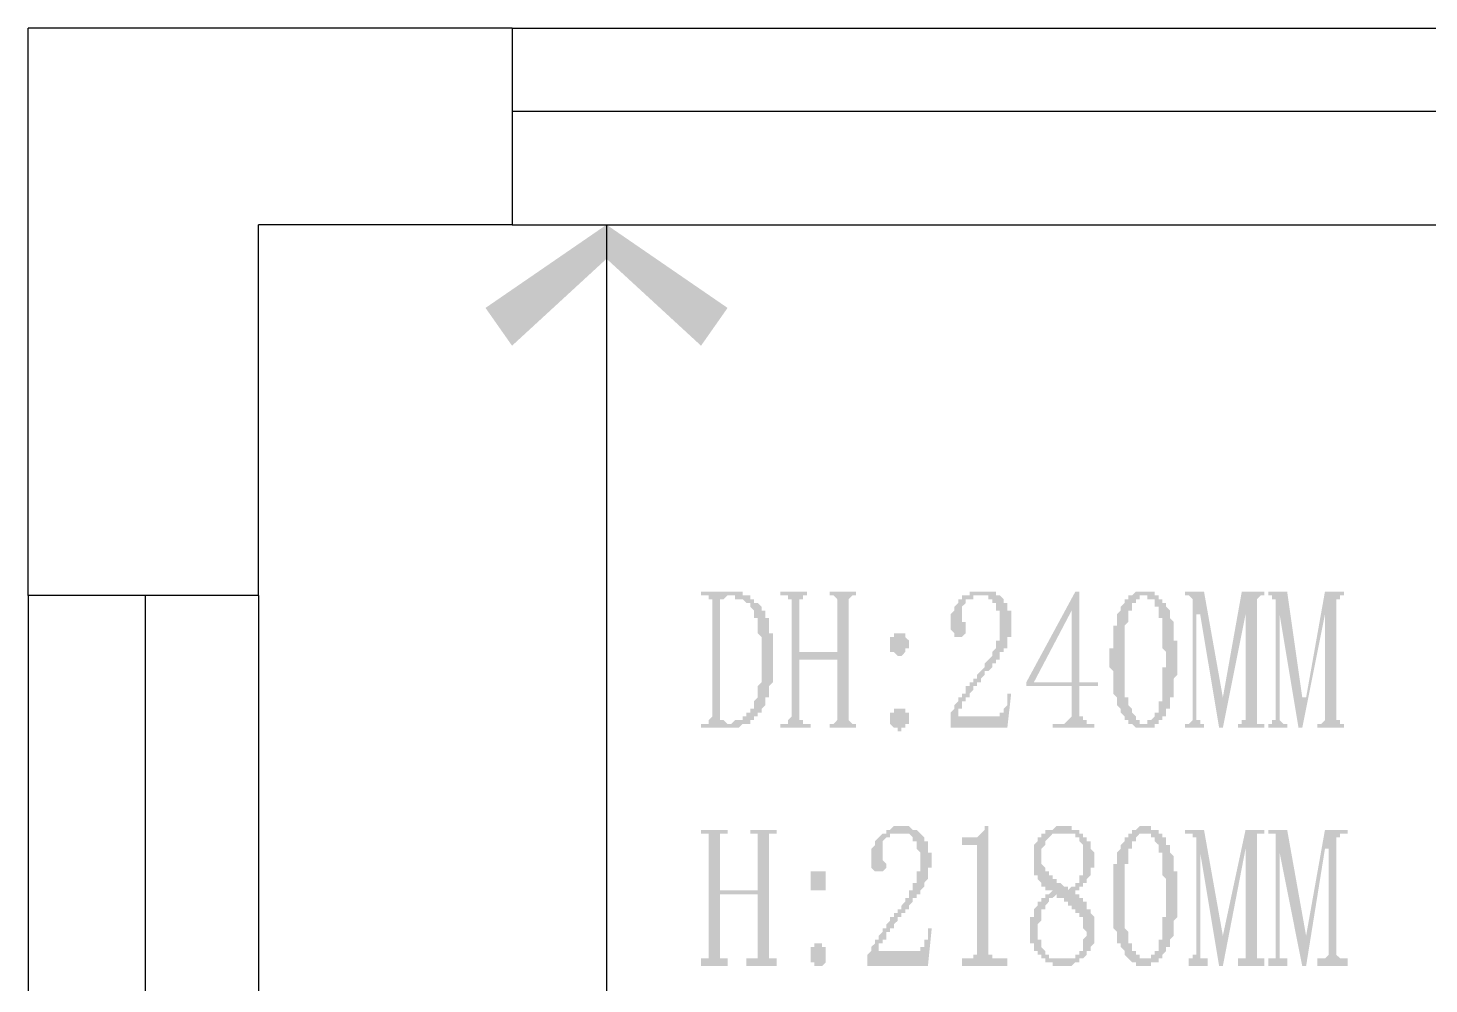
# Model space of a CAD drawing. Header units: inches. Extents: x 11 to 286, y 6 to 196.
# Drawn here: x 65.67 to 81.36, y 83.25 to 93.95 of the extents above; entities that cross this region are included whole.
import ezdxf

# ---------------------------------------------------------------- set-up
doc = ezdxf.new("R2010")
doc.units = ezdxf.units.IN
doc.header["$MEASUREMENT"] = 0
doc.layers.add('PDF_几何图形', color=7, linetype='Continuous')
doc.layers.add('PDF_实体填充', color=7, linetype='Continuous', true_color=0xffffff)

msp = doc.modelspace()

# ---------------------------------------------------------------- hatches: boundary and pattern name
at = {"layer": 'PDF_实体填充', "transparency": 33554559}
h = msp.add_hatch(color=7, dxfattribs=at)
h.paths.add_polyline_path([(71.092, 90.396), (72.15, 91.369), (70.795, 90.819)], flags=0)
h.paths.add_polyline_path([(72.15, 91.369), (70.795, 90.819), (72.15, 91.75), (72.15, 91.369)], flags=0)
h = msp.add_hatch(color=7, dxfattribs=at)
h.paths.add_polyline_path([(73.208, 90.396), (72.15, 91.369), (73.505, 90.819)], flags=0)
h.paths.add_polyline_path([(72.15, 91.369), (73.505, 90.819), (72.15, 91.75), (72.15, 91.369)], flags=0)
h = msp.add_hatch(color=7, dxfattribs=at)
h.paths.add_polyline_path([(73.886, 86.882), (73.886, 86.924), (73.886, 86.967), (73.886, 86.967), (73.886, 87.009), (73.886, 87.051), (73.886, 87.051), (73.886, 87.094), (73.886, 87.136), (73.886, 87.136), (73.843, 87.178), (73.843, 87.178), (73.843, 87.221), (73.843, 87.221), (73.843, 87.263), (73.843, 87.263), (73.843, 87.305), (73.843, 87.305), (73.843, 87.348), (73.843, 87.348), (73.801, 87.348), (73.801, 87.39), (73.801, 87.39), (73.801, 87.39), (73.801, 87.432), (73.801, 87.432), (73.759, 87.475), (73.759, 87.475), (73.759, 87.475), (73.759, 87.517), (73.716, 87.517), (73.716, 87.517), (73.716, 87.517), (73.674, 87.559), (73.674, 87.559), (73.632, 87.559), (73.632, 87.559), (73.632, 87.559), (73.589, 87.559), (73.589, 87.602), (73.547, 87.602), (73.547, 87.602), (73.547, 87.602), (73.505, 87.602), (73.505, 87.602), (73.462, 87.559), (73.462, 87.559), (73.462, 87.559), (73.462, 87.559), (73.42, 87.559), (73.42, 87.517), (73.42, 87.517), (73.42, 86.247), (73.42, 86.205), (73.462, 86.205), (73.462, 86.205), (73.462, 86.205), (73.505, 86.162), (73.505, 86.162), (73.505, 86.162), (73.547, 86.162), (73.547, 86.162), (73.547, 86.162), (73.589, 86.205), (73.589, 86.205), (73.632, 86.205), (73.632, 86.205), (73.632, 86.205), (73.674, 86.205), (73.674, 86.247), (73.674, 86.247), (73.716, 86.247), (73.716, 86.247), (73.716, 86.289), (73.759, 86.289), (73.759, 86.332), (73.759, 86.332), (73.801, 86.332), (73.801, 86.332), (73.801, 86.374), (73.801, 86.374), (73.801, 86.374), (73.801, 86.416), (73.801, 86.416), (73.843, 86.459), (73.843, 86.459), (73.843, 86.459), (73.843, 86.501), (73.843, 86.501), (73.843, 86.543), (73.843, 86.543), (73.843, 86.586), (73.843, 86.586), (73.886, 86.628), (73.886, 86.628), (73.886, 86.67), (73.886, 86.713), (73.886, 86.713), (73.886, 86.755), (73.886, 86.797), (73.886, 86.797), (73.886, 86.84), (73.886, 86.882), (73.886, 86.882), (73.886, 86.882)], flags=0)
h.paths.add_polyline_path([(73.335, 87.517), (73.335, 87.559), (73.293, 87.559), (73.293, 87.559), (73.293, 87.559), (73.293, 87.602), (73.251, 87.602), (73.208, 87.602), (73.208, 87.644), (73.547, 87.644), (73.547, 87.644), (73.589, 87.644), (73.589, 87.644), (73.589, 87.644), (73.632, 87.644), (73.632, 87.644), (73.674, 87.644), (73.674, 87.602), (73.716, 87.602), (73.716, 87.602), (73.716, 87.602), (73.759, 87.602), (73.759, 87.559), (73.759, 87.559), (73.801, 87.559), (73.801, 87.559), (73.801, 87.517), (73.843, 87.517), (73.843, 87.517), (73.843, 87.517), (73.886, 87.475), (73.886, 87.475), (73.886, 87.475), (73.886, 87.432), (73.886, 87.432), (73.928, 87.432), (73.928, 87.39), (73.928, 87.39), (73.928, 87.39), (73.928, 87.348), (73.97, 87.348), (73.97, 87.305), (73.97, 87.305), (73.97, 87.263), (73.97, 87.263), (73.97, 87.221), (73.97, 87.221), (73.97, 87.178), (74.013, 87.178), (74.013, 87.136), (74.013, 87.136), (74.013, 87.094), (74.013, 87.094), (74.013, 87.051), (74.013, 87.009), (74.013, 87.009), (74.013, 86.967), (74.013, 86.967), (74.013, 86.924), (74.013, 86.924), (74.013, 86.882), (74.013, 86.84), (74.013, 86.84), (74.013, 86.797), (74.013, 86.755), (74.013, 86.755), (74.013, 86.713), (74.013, 86.713), (74.013, 86.67), (74.013, 86.67), (74.013, 86.628), (73.97, 86.586), (73.97, 86.586), (73.97, 86.543), (73.97, 86.543), (73.97, 86.501), (73.97, 86.501), (73.97, 86.501), (73.97, 86.459), (73.928, 86.459), (73.928, 86.416), (73.928, 86.416), (73.928, 86.374), (73.928, 86.374), (73.928, 86.374), (73.886, 86.332), (73.886, 86.332), (73.886, 86.332), (73.886, 86.332), (73.886, 86.289), (73.843, 86.289), (73.843, 86.289), (73.843, 86.247), (73.843, 86.247), (73.801, 86.247), (73.801, 86.205), (73.801, 86.205), (73.759, 86.205), (73.759, 86.205), (73.759, 86.162), (73.716, 86.162), (73.716, 86.162), (73.674, 86.162), (73.674, 86.162), (73.674, 86.162), (73.632, 86.12), (73.632, 86.12), (73.589, 86.12), (73.589, 86.12), (73.547, 86.12), (73.547, 86.12), (73.547, 86.12), (73.505, 86.12), (73.208, 86.12), (73.208, 86.162), (73.251, 86.162), (73.293, 86.162), (73.293, 86.205), (73.293, 86.205), (73.293, 86.205), (73.335, 86.247), (73.335, 86.247), (73.335, 87.517), (73.335, 87.517)], flags=0)
for points in [[(74.859, 86.247), (74.859, 86.205), (74.902, 86.162), (74.944, 86.162), (74.944, 86.12), (74.648, 86.12), (74.648, 86.162), (74.69, 86.162), (74.732, 86.205), (74.732, 86.247), (74.732, 86.882), (74.309, 86.882), (74.309, 86.247), (74.309, 86.205), (74.351, 86.205), (74.351, 86.162), (74.394, 86.162), (74.436, 86.162), (74.436, 86.12), (74.097, 86.12), (74.097, 86.162), (74.14, 86.162), (74.182, 86.162), (74.182, 86.205), (74.224, 86.247), (74.224, 87.517), (74.224, 87.559), (74.182, 87.559), (74.182, 87.602), (74.14, 87.602), (74.097, 87.602), (74.097, 87.644), (74.394, 87.644), (74.394, 87.602), (74.351, 87.602), (74.351, 87.559), (74.309, 87.559), (74.309, 87.517), (74.309, 86.967), (74.732, 86.967), (74.732, 87.517), (74.732, 87.559), (74.69, 87.602), (74.648, 87.602), (74.648, 87.644), (74.944, 87.644), (74.944, 87.602), (74.902, 87.602), (74.859, 87.559), (74.859, 87.517)], [(76.553, 87.263), (76.553, 87.305), (76.553, 87.348), (76.553, 87.39), (76.553, 87.432), (76.51, 87.432), (76.51, 87.475), (76.51, 87.517), (76.468, 87.517), (76.468, 87.559), (76.426, 87.559), (76.426, 87.602), (76.383, 87.602), (76.341, 87.602), (76.299, 87.602), (76.256, 87.602), (76.256, 87.559), (76.214, 87.559), (76.172, 87.559), (76.172, 87.517), (76.129, 87.475), (76.129, 87.432), (76.129, 87.39), (76.129, 87.348), (76.129, 87.305), (76.172, 87.305), (76.172, 87.263), (76.172, 87.221), (76.172, 87.178), (76.129, 87.136), (76.087, 87.136), (76.045, 87.136), (76.045, 87.178), (76.002, 87.221), (76.002, 87.263), (76.002, 87.305), (76.002, 87.348), (76.002, 87.39), (76.045, 87.432), (76.045, 87.475), (76.087, 87.517), (76.087, 87.559), (76.129, 87.559), (76.129, 87.602), (76.172, 87.602), (76.214, 87.602), (76.214, 87.644), (76.256, 87.644), (76.299, 87.644), (76.341, 87.644), (76.383, 87.644), (76.426, 87.644), (76.468, 87.644), (76.51, 87.644), (76.51, 87.602), (76.553, 87.602), (76.595, 87.559), (76.595, 87.517), (76.637, 87.517), (76.637, 87.475), (76.637, 87.432), (76.68, 87.432), (76.68, 87.39), (76.68, 87.348), (76.68, 87.305), (76.68, 87.263), (76.68, 87.221), (76.68, 87.178), (76.68, 87.136), (76.637, 87.136), (76.637, 87.094), (76.637, 87.051), (76.637, 87.009), (76.595, 87.009), (76.595, 86.967), (76.553, 86.967), (76.553, 86.924), (76.553, 86.882), (76.51, 86.882), (76.51, 86.84), (76.468, 86.84), (76.468, 86.797), (76.426, 86.755), (76.383, 86.755), (76.383, 86.713), (76.341, 86.67), (76.341, 86.628), (76.299, 86.628), (76.299, 86.586), (76.256, 86.586), (76.256, 86.543), (76.214, 86.501), (76.214, 86.459), (76.172, 86.459), (76.172, 86.416), (76.129, 86.416), (76.129, 86.374), (76.129, 86.332), (76.087, 86.332), (76.087, 86.289), (76.087, 86.247), (76.468, 86.247), (76.51, 86.247), (76.553, 86.247), (76.553, 86.289), (76.595, 86.289), (76.595, 86.332), (76.637, 86.374), (76.637, 86.416), (76.637, 86.459), (76.637, 86.501), (76.68, 86.501), (76.637, 86.12), (76.002, 86.12), (76.002, 86.247), (76.002, 86.289), (76.045, 86.332), (76.045, 86.374), (76.087, 86.416), (76.087, 86.459), (76.129, 86.459), (76.129, 86.501), (76.172, 86.501), (76.172, 86.543), (76.172, 86.586), (76.214, 86.586), (76.214, 86.628), (76.256, 86.628), (76.256, 86.67), (76.299, 86.67), (76.299, 86.713), (76.341, 86.755), (76.383, 86.797), (76.383, 86.84), (76.426, 86.882), (76.468, 86.924), (76.468, 86.967), (76.51, 87.009), (76.51, 87.051), (76.51, 87.094), (76.553, 87.094), (76.553, 87.136), (76.553, 87.178), (76.553, 87.221)], [(79.431, 86.247), (79.431, 86.205), (79.431, 86.162), (79.474, 86.162), (79.516, 86.162), (79.516, 86.12), (79.22, 86.12), (79.22, 86.162), (79.262, 86.162), (79.262, 86.205), (79.304, 86.205), (79.304, 86.247), (79.304, 87.39), (79.05, 86.12), (79.008, 86.12), (78.796, 87.39), (78.754, 87.39), (78.754, 86.247), (78.754, 86.205), (78.796, 86.205), (78.796, 86.162), (78.839, 86.162), (78.839, 86.12), (78.627, 86.12), (78.627, 86.162), (78.669, 86.162), (78.712, 86.205), (78.712, 86.247), (78.712, 87.517), (78.712, 87.559), (78.669, 87.602), (78.627, 87.602), (78.627, 87.644), (78.839, 87.644), (79.05, 86.459), (79.262, 87.644), (79.516, 87.644), (79.516, 87.602), (79.474, 87.602), (79.431, 87.559), (79.431, 87.517)], [(80.32, 86.247), (80.32, 86.205), (80.363, 86.205), (80.363, 86.162), (80.405, 86.162), (80.405, 86.12), (80.109, 86.12), (80.109, 86.162), (80.151, 86.162), (80.193, 86.205), (80.193, 86.247), (80.193, 87.39), (79.939, 86.12), (79.897, 86.12), (79.685, 87.39), (79.685, 86.247), (79.685, 86.205), (79.728, 86.162), (79.77, 86.162), (79.77, 86.12), (79.558, 86.12), (79.558, 86.162), (79.601, 86.162), (79.601, 86.205), (79.643, 86.205), (79.643, 86.247), (79.643, 87.517), (79.643, 87.559), (79.601, 87.559), (79.601, 87.602), (79.558, 87.602), (79.558, 87.644), (79.77, 87.644), (79.939, 86.459), (79.982, 86.459), (80.193, 87.644), (80.405, 87.644), (80.405, 87.602), (80.363, 87.602), (80.363, 87.559), (80.32, 87.559), (80.32, 87.517)], [(75.664, 84.638), (75.664, 84.681), (75.664, 84.723), (75.621, 84.765), (75.621, 84.808), (75.621, 84.85), (75.579, 84.85), (75.579, 84.892), (75.537, 84.935), (75.494, 84.935), (75.452, 84.935), (75.41, 84.935), (75.367, 84.935), (75.325, 84.935), (75.325, 84.892), (75.283, 84.892), (75.24, 84.85), (75.24, 84.808), (75.24, 84.765), (75.24, 84.723), (75.24, 84.681), (75.24, 84.638), (75.283, 84.596), (75.283, 84.554), (75.24, 84.511), (75.198, 84.511), (75.156, 84.511), (75.113, 84.554), (75.113, 84.596), (75.113, 84.638), (75.113, 84.681), (75.113, 84.723), (75.113, 84.765), (75.156, 84.808), (75.156, 84.85), (75.198, 84.892), (75.24, 84.935), (75.283, 84.935), (75.283, 84.977), (75.325, 84.977), (75.367, 85.019), (75.41, 85.019), (75.452, 85.019), (75.494, 85.019), (75.537, 85.019), (75.579, 84.977), (75.621, 84.977), (75.664, 84.935), (75.706, 84.892), (75.706, 84.85), (75.748, 84.85), (75.748, 84.808), (75.748, 84.765), (75.748, 84.723), (75.791, 84.723), (75.791, 84.681), (75.791, 84.638), (75.791, 84.596), (75.791, 84.554), (75.748, 84.554), (75.748, 84.511), (75.748, 84.469), (75.748, 84.427), (75.706, 84.384), (75.706, 84.342), (75.664, 84.3), (75.664, 84.257), (75.621, 84.257), (75.621, 84.215), (75.579, 84.215), (75.579, 84.173), (75.537, 84.13), (75.537, 84.088), (75.494, 84.088), (75.494, 84.046), (75.452, 84.046), (75.452, 84.003), (75.41, 84.003), (75.41, 83.961), (75.367, 83.919), (75.367, 83.876), (75.325, 83.876), (75.325, 83.834), (75.283, 83.834), (75.283, 83.792), (75.283, 83.749), (75.24, 83.749), (75.24, 83.707), (75.198, 83.707), (75.198, 83.665), (75.198, 83.622), (75.156, 83.622), (75.579, 83.622), (75.621, 83.622), (75.664, 83.622), (75.664, 83.665), (75.706, 83.665), (75.706, 83.707), (75.706, 83.749), (75.748, 83.749), (75.748, 83.792), (75.748, 83.834), (75.748, 83.876), (75.791, 83.876), (75.748, 83.453), (75.071, 83.453), (75.071, 83.58), (75.113, 83.622), (75.113, 83.665), (75.156, 83.707), (75.156, 83.749), (75.198, 83.749), (75.198, 83.792), (75.24, 83.834), (75.24, 83.876), (75.283, 83.876), (75.283, 83.919), (75.325, 83.961), (75.325, 84.003), (75.367, 84.003), (75.367, 84.046), (75.41, 84.046), (75.41, 84.088), (75.452, 84.088), (75.452, 84.13), (75.494, 84.173), (75.494, 84.215), (75.537, 84.215), (75.537, 84.257), (75.537, 84.3), (75.579, 84.3), (75.579, 84.342), (75.579, 84.384), (75.621, 84.384), (75.621, 84.427), (75.621, 84.469), (75.621, 84.511), (75.664, 84.511), (75.664, 84.554), (75.664, 84.596)], [(76.426, 85.019), (76.426, 83.665), (76.426, 83.622), (76.426, 83.58), (76.468, 83.58), (76.468, 83.538), (76.51, 83.538), (76.553, 83.538), (76.637, 83.538), (76.637, 83.453), (76.129, 83.453), (76.129, 83.538), (76.172, 83.538), (76.214, 83.538), (76.256, 83.538), (76.256, 83.58), (76.299, 83.58), (76.299, 83.622), (76.299, 83.665), (76.299, 84.723), (76.299, 84.765), (76.299, 84.808), (76.256, 84.808), (76.129, 84.808), (76.129, 84.892), (76.172, 84.892), (76.214, 84.892), (76.256, 84.892), (76.299, 84.892), (76.341, 84.935), (76.383, 84.977), (76.383, 85.019)], [(73.97, 83.58), (73.97, 83.538), (74.013, 83.538), (74.055, 83.538), (74.055, 83.453), (73.716, 83.453), (73.716, 83.538), (73.759, 83.538), (73.801, 83.538), (73.843, 83.538), (73.843, 83.58), (73.843, 84.257), (73.42, 84.257), (73.42, 83.58), (73.42, 83.538), (73.462, 83.538), (73.505, 83.538), (73.505, 83.453), (73.208, 83.453), (73.208, 83.538), (73.251, 83.538), (73.293, 83.538), (73.293, 83.58), (73.293, 84.85), (73.293, 84.892), (73.293, 84.935), (73.251, 84.935), (73.208, 84.935), (73.208, 84.977), (73.505, 84.977), (73.505, 84.935), (73.462, 84.935), (73.42, 84.935), (73.42, 84.892), (73.42, 84.85), (73.42, 84.3), (73.843, 84.3), (73.843, 84.85), (73.843, 84.892), (73.843, 84.935), (73.801, 84.935), (73.759, 84.935), (73.759, 84.977), (74.055, 84.977), (74.055, 84.935), (74.013, 84.935), (73.97, 84.935), (73.97, 84.892), (73.97, 84.85)], [(79.431, 83.58), (79.431, 83.538), (79.474, 83.538), (79.516, 83.538), (79.516, 83.453), (79.22, 83.453), (79.22, 83.538), (79.262, 83.538), (79.304, 83.538), (79.304, 83.58), (79.304, 84.765), (79.05, 83.453), (79.008, 83.453), (78.796, 84.723), (78.796, 83.58), (78.796, 83.538), (78.839, 83.538), (78.881, 83.538), (78.881, 83.453), (78.669, 83.453), (78.669, 83.538), (78.712, 83.538), (78.712, 83.58), (78.754, 83.58), (78.754, 84.85), (78.754, 84.892), (78.712, 84.892), (78.712, 84.935), (78.669, 84.935), (78.627, 84.935), (78.627, 84.977), (78.839, 84.977), (79.05, 83.792), (79.304, 84.977), (79.516, 84.977), (79.516, 84.935), (79.474, 84.935), (79.431, 84.935), (79.431, 84.892), (79.431, 84.85)], [(80.32, 83.58), (80.363, 83.538), (80.405, 83.538), (80.447, 83.538), (80.447, 83.453), (80.109, 83.453), (80.109, 83.538), (80.151, 83.538), (80.193, 83.538), (80.236, 83.58), (80.236, 84.765), (80.193, 84.765), (79.982, 83.453), (79.939, 83.453), (79.685, 84.723), (79.685, 83.58), (79.685, 83.538), (79.728, 83.538), (79.77, 83.538), (79.77, 83.453), (79.558, 83.453), (79.558, 83.538), (79.601, 83.538), (79.643, 83.538), (79.643, 83.58), (79.643, 84.85), (79.643, 84.892), (79.643, 84.935), (79.601, 84.935), (79.558, 84.935), (79.558, 84.977), (79.77, 84.977), (79.982, 83.792), (80.193, 84.977), (80.447, 84.977), (80.447, 84.935), (80.405, 84.935), (80.363, 84.935), (80.363, 84.892), (80.32, 84.892), (80.32, 84.85)]]:
    msp.add_hatch(color=7, dxfattribs=at).paths.add_polyline_path(points, flags=0)
h = msp.add_hatch(color=7, dxfattribs=at)
h.paths.add_polyline_path([(77.442, 86.289), (77.442, 86.247), (77.484, 86.247), (77.484, 86.205), (77.484, 86.205), (77.484, 86.205), (77.484, 86.205), (77.526, 86.205), (77.526, 86.162), (77.569, 86.162), (77.569, 86.162), (77.611, 86.162), (77.611, 86.12), (77.145, 86.12), (77.145, 86.162), (77.23, 86.162), (77.272, 86.162), (77.272, 86.162), (77.315, 86.205), (77.315, 86.205), (77.315, 86.205), (77.315, 86.205), (77.357, 86.247), (77.357, 86.247), (77.357, 86.289), (77.357, 86.289), (77.357, 86.586), (76.849, 86.586), (76.849, 86.628), (77.399, 87.644), (77.442, 87.644), (77.442, 86.628), (77.653, 86.628), (77.653, 86.586), (77.442, 86.586), (77.442, 86.289)], flags=0)
h.paths.add_polyline_path([(77.357, 87.432), (76.934, 86.628), (77.357, 86.628), (77.357, 87.432), (77.357, 87.432), (77.357, 87.432)], flags=0)
h = msp.add_hatch(color=7, dxfattribs=at)
h.paths.add_polyline_path([(78.161, 87.602), (78.161, 87.602), (78.119, 87.602), (78.119, 87.559), (78.119, 87.559), (78.119, 87.559), (78.077, 87.559), (78.077, 87.517), (78.077, 87.517), (78.034, 87.517), (78.034, 87.475), (78.034, 87.475), (78.034, 87.432), (77.992, 87.432), (77.992, 87.39), (77.992, 87.39), (77.992, 87.348), (77.992, 87.348), (77.992, 87.348), (77.992, 87.305), (77.992, 87.305), (77.95, 87.263), (77.95, 87.263), (77.95, 87.221), (77.95, 87.221), (77.95, 87.178), (77.95, 87.178), (77.95, 87.136), (77.95, 87.136), (77.95, 87.094), (77.95, 87.094), (77.95, 87.051), (77.95, 87.009), (77.95, 87.009), (77.95, 86.967), (77.95, 86.967), (77.95, 86.924), (77.95, 86.882), (77.95, 86.882), (77.95, 86.84), (77.95, 86.84), (77.95, 86.797), (77.95, 86.797), (77.95, 86.755), (77.95, 86.713), (77.95, 86.713), (77.95, 86.67), (77.95, 86.67), (77.95, 86.628), (77.95, 86.586), (77.95, 86.586), (77.95, 86.543), (77.95, 86.543), (77.95, 86.501), (77.95, 86.501), (77.95, 86.459), (77.992, 86.459), (77.992, 86.459), (77.992, 86.416), (77.992, 86.416), (77.992, 86.374), (77.992, 86.374), (77.992, 86.374), (78.034, 86.332), (78.034, 86.332), (78.034, 86.289), (78.034, 86.289), (78.077, 86.247), (78.077, 86.247), (78.077, 86.205), (78.077, 86.205), (78.119, 86.205), (78.119, 86.205), (78.119, 86.162), (78.161, 86.162), (78.161, 86.162), (78.161, 86.162), (78.204, 86.162), (78.204, 86.162), (78.204, 86.205), (78.246, 86.205), (78.246, 86.205), (78.246, 86.205), (78.246, 86.205), (78.288, 86.247), (78.288, 86.247), (78.288, 86.289), (78.331, 86.289), (78.331, 86.332), (78.331, 86.332), (78.331, 86.374), (78.331, 86.374), (78.331, 86.416), (78.373, 86.416), (78.373, 86.416), (78.373, 86.459), (78.373, 86.459), (78.373, 86.501), (78.373, 86.501), (78.373, 86.543), (78.373, 86.543), (78.373, 86.586), (78.373, 86.586), (78.373, 86.628), (78.373, 86.628), (78.373, 86.67), (78.373, 86.67), (78.373, 86.713), (78.373, 86.755), (78.373, 86.755), (78.373, 86.797), (78.415, 86.797), (78.415, 86.84), (78.415, 86.882), (78.415, 86.882), (78.415, 86.924), (78.415, 86.924), (78.415, 86.967), (78.373, 87.009), (78.373, 87.009), (78.373, 87.051), (78.373, 87.051), (78.373, 87.094), (78.373, 87.136), (78.373, 87.136), (78.373, 87.178), (78.373, 87.178), (78.373, 87.221), (78.373, 87.221), (78.373, 87.263), (78.373, 87.263), (78.373, 87.305), (78.373, 87.305), (78.373, 87.348), (78.373, 87.348), (78.331, 87.348), (78.331, 87.39), (78.331, 87.39), (78.331, 87.39), (78.331, 87.432), (78.331, 87.432), (78.331, 87.475), (78.288, 87.475), (78.288, 87.517), (78.288, 87.517), (78.288, 87.559), (78.246, 87.559), (78.246, 87.559), (78.246, 87.559), (78.204, 87.559), (78.204, 87.602), (78.204, 87.602), (78.161, 87.602), (78.161, 87.602), (78.161, 87.602)], flags=0)
h.paths.add_polyline_path([(78.161, 86.12), (78.161, 86.12), (78.119, 86.12), (78.119, 86.12), (78.119, 86.12), (78.077, 86.12), (78.077, 86.12), (78.077, 86.12), (78.034, 86.162), (78.034, 86.162), (78.034, 86.162), (77.992, 86.162), (77.992, 86.205), (77.992, 86.205), (77.95, 86.205), (77.95, 86.247), (77.95, 86.247), (77.907, 86.289), (77.907, 86.289), (77.907, 86.289), (77.907, 86.332), (77.907, 86.332), (77.865, 86.374), (77.865, 86.374), (77.865, 86.374), (77.865, 86.416), (77.865, 86.416), (77.865, 86.459), (77.865, 86.459), (77.823, 86.501), (77.823, 86.501), (77.823, 86.543), (77.823, 86.543), (77.823, 86.586), (77.823, 86.586), (77.823, 86.628), (77.823, 86.628), (77.823, 86.67), (77.823, 86.67), (77.823, 86.713), (77.823, 86.755), (77.823, 86.755), (77.78, 86.797), (77.78, 86.797), (77.78, 86.84), (77.78, 86.882), (77.78, 86.882), (77.78, 86.924), (77.78, 86.924), (77.78, 86.967), (77.78, 87.009), (77.823, 87.009), (77.823, 87.051), (77.823, 87.051), (77.823, 87.094), (77.823, 87.094), (77.823, 87.136), (77.823, 87.136), (77.823, 87.178), (77.823, 87.221), (77.823, 87.221), (77.823, 87.263), (77.823, 87.263), (77.865, 87.263), (77.865, 87.305), (77.865, 87.305), (77.865, 87.348), (77.865, 87.348), (77.865, 87.39), (77.865, 87.39), (77.907, 87.432), (77.907, 87.432), (77.907, 87.432), (77.907, 87.475), (77.907, 87.475), (77.95, 87.517), (77.95, 87.517), (77.95, 87.559), (77.992, 87.559), (77.992, 87.559), (77.992, 87.602), (78.034, 87.602), (78.034, 87.602), (78.034, 87.602), (78.077, 87.644), (78.077, 87.644), (78.077, 87.644), (78.119, 87.644), (78.119, 87.644), (78.119, 87.644), (78.161, 87.644), (78.161, 87.644), (78.204, 87.644), (78.204, 87.644), (78.204, 87.644), (78.246, 87.644), (78.246, 87.644), (78.246, 87.644), (78.288, 87.644), (78.288, 87.602), (78.288, 87.602), (78.331, 87.602), (78.331, 87.602), (78.331, 87.559), (78.373, 87.559), (78.373, 87.559), (78.373, 87.517), (78.415, 87.517), (78.415, 87.475), (78.415, 87.475), (78.415, 87.475), (78.458, 87.432), (78.458, 87.432), (78.458, 87.39), (78.458, 87.39), (78.458, 87.39), (78.458, 87.348), (78.458, 87.348), (78.5, 87.305), (78.5, 87.305), (78.5, 87.263), (78.5, 87.263), (78.5, 87.221), (78.5, 87.221), (78.5, 87.178), (78.5, 87.178), (78.5, 87.136), (78.5, 87.136), (78.5, 87.094), (78.542, 87.094), (78.542, 87.051), (78.542, 87.009), (78.542, 87.009), (78.542, 86.967), (78.542, 86.924), (78.542, 86.924), (78.542, 86.882), (78.542, 86.882), (78.542, 86.84), (78.542, 86.84), (78.542, 86.797), (78.542, 86.797), (78.542, 86.755), (78.542, 86.713), (78.542, 86.713), (78.5, 86.67), (78.5, 86.67), (78.5, 86.628), (78.5, 86.628), (78.5, 86.586), (78.5, 86.543), (78.5, 86.543), (78.5, 86.501), (78.5, 86.501), (78.5, 86.501), (78.5, 86.459), (78.458, 86.459), (78.458, 86.416), (78.458, 86.416), (78.458, 86.374), (78.458, 86.374), (78.458, 86.332), (78.458, 86.332), (78.415, 86.332), (78.415, 86.332), (78.415, 86.289), (78.415, 86.289), (78.415, 86.247), (78.373, 86.247), (78.373, 86.205), (78.373, 86.205), (78.331, 86.205), (78.331, 86.162), (78.331, 86.162), (78.288, 86.162), (78.288, 86.162), (78.288, 86.12), (78.246, 86.12), (78.246, 86.12), (78.246, 86.12), (78.204, 86.12), (78.204, 86.12), (78.161, 86.12), (78.161, 86.12), (78.161, 86.12), (78.161, 86.12)], flags=0)
h = msp.add_hatch(color=7, dxfattribs=at)
h.paths.add_polyline_path([(75.537, 87.051), (75.537, 87.051), (75.537, 87.009), (75.494, 87.009), (75.494, 86.967), (75.494, 86.967), (75.494, 86.967), (75.452, 86.924), (75.452, 86.924), (75.452, 86.924), (75.41, 86.924), (75.41, 86.924), (75.41, 86.924), (75.367, 86.967), (75.367, 86.967), (75.367, 86.967), (75.325, 86.967), (75.325, 87.009), (75.325, 87.009), (75.325, 87.051), (75.325, 87.051), (75.325, 87.094), (75.325, 87.094), (75.325, 87.136), (75.367, 87.136), (75.367, 87.136), (75.367, 87.178), (75.367, 87.178), (75.41, 87.178), (75.41, 87.178), (75.41, 87.178), (75.452, 87.178), (75.452, 87.178), (75.494, 87.178), (75.494, 87.136), (75.494, 87.136), (75.494, 87.136), (75.537, 87.094), (75.537, 87.094), (75.537, 87.051), (75.537, 87.051), (75.537, 87.051)], flags=0)
h.paths.add_polyline_path([(75.537, 86.205), (75.537, 86.205), (75.537, 86.162), (75.494, 86.162), (75.494, 86.12), (75.494, 86.12), (75.494, 86.12), (75.452, 86.12), (75.452, 86.12), (75.452, 86.078), (75.41, 86.078), (75.41, 86.078), (75.41, 86.12), (75.367, 86.12), (75.367, 86.12), (75.367, 86.12), (75.325, 86.162), (75.325, 86.162), (75.325, 86.205), (75.325, 86.205), (75.325, 86.205), (75.325, 86.247), (75.325, 86.247), (75.325, 86.289), (75.367, 86.289), (75.367, 86.289), (75.367, 86.332), (75.367, 86.332), (75.41, 86.332), (75.41, 86.332), (75.41, 86.332), (75.452, 86.332), (75.452, 86.332), (75.494, 86.332), (75.494, 86.332), (75.494, 86.289), (75.494, 86.289), (75.537, 86.289), (75.537, 86.247), (75.537, 86.247), (75.537, 86.205), (75.537, 86.205), (75.537, 86.205)], flags=0)
h = msp.add_hatch(color=7, dxfattribs=at)
h.paths.add_polyline_path([(76.976, 83.834), (76.976, 83.834), (76.976, 83.792), (76.976, 83.749), (77.018, 83.749), (77.018, 83.707), (77.018, 83.707), (77.018, 83.707), (77.018, 83.665), (77.018, 83.665), (77.061, 83.622), (77.061, 83.622), (77.061, 83.622), (77.061, 83.58), (77.103, 83.58), (77.103, 83.58), (77.103, 83.538), (77.145, 83.538), (77.145, 83.538), (77.188, 83.538), (77.188, 83.538), (77.188, 83.538), (77.23, 83.538), (77.23, 83.538), (77.272, 83.538), (77.272, 83.538), (77.315, 83.538), (77.315, 83.538), (77.315, 83.538), (77.357, 83.538), (77.357, 83.538), (77.399, 83.538), (77.399, 83.538), (77.399, 83.58), (77.442, 83.58), (77.442, 83.58), (77.442, 83.622), (77.442, 83.622), (77.442, 83.622), (77.484, 83.622), (77.484, 83.665), (77.484, 83.665), (77.484, 83.707), (77.484, 83.707), (77.484, 83.749), (77.484, 83.749), (77.526, 83.792), (77.526, 83.834), (77.526, 83.834), (77.526, 83.834), (77.484, 83.876), (77.484, 83.876), (77.484, 83.919), (77.484, 83.919), (77.484, 83.961), (77.484, 83.961), (77.484, 84.003), (77.442, 84.003), (77.442, 84.046), (77.442, 84.046), (77.442, 84.046), (77.399, 84.046), (77.399, 84.088), (77.399, 84.088), (77.357, 84.088), (77.357, 84.13), (77.357, 84.13), (77.315, 84.13), (77.315, 84.13), (77.315, 84.173), (77.272, 84.173), (77.272, 84.173), (77.272, 84.215), (77.23, 84.215), (77.23, 84.215), (77.188, 84.215), (77.188, 84.257), (77.188, 84.257), (77.145, 84.215), (77.145, 84.215), (77.103, 84.215), (77.103, 84.173), (77.103, 84.173), (77.103, 84.173), (77.061, 84.13), (77.061, 84.13), (77.061, 84.088), (77.061, 84.088), (77.018, 84.088), (77.018, 84.046), (77.018, 84.046), (77.018, 84.003), (77.018, 84.003), (77.018, 83.961), (77.018, 83.961), (76.976, 83.919), (76.976, 83.919), (76.976, 83.876), (76.976, 83.834), (76.976, 83.834), (76.976, 83.834)], flags=0)
h.paths.add_polyline_path([(77.611, 83.876), (77.611, 83.834), (77.611, 83.792), (77.611, 83.792), (77.611, 83.749), (77.611, 83.749), (77.611, 83.707), (77.611, 83.707), (77.569, 83.665), (77.569, 83.665), (77.569, 83.665), (77.569, 83.622), (77.526, 83.622), (77.526, 83.58), (77.526, 83.58), (77.526, 83.58), (77.484, 83.538), (77.484, 83.538), (77.484, 83.538), (77.442, 83.538), (77.442, 83.495), (77.442, 83.495), (77.399, 83.495), (77.399, 83.495), (77.399, 83.495), (77.357, 83.453), (77.357, 83.453), (77.315, 83.453), (77.315, 83.453), (77.272, 83.453), (77.272, 83.453), (77.272, 83.453), (77.272, 83.453), (77.23, 83.453), (77.23, 83.453), (77.188, 83.453), (77.188, 83.453), (77.145, 83.453), (77.145, 83.453), (77.145, 83.495), (77.103, 83.495), (77.103, 83.495), (77.061, 83.495), (77.061, 83.495), (77.061, 83.538), (77.018, 83.538), (77.018, 83.538), (77.018, 83.58), (76.976, 83.58), (76.976, 83.58), (76.976, 83.622), (76.976, 83.622), (76.934, 83.622), (76.934, 83.665), (76.934, 83.665), (76.934, 83.707), (76.891, 83.707), (76.891, 83.749), (76.891, 83.749), (76.891, 83.792), (76.891, 83.792), (76.891, 83.834), (76.891, 83.834), (76.891, 83.876), (76.891, 83.876), (76.891, 83.919), (76.891, 83.919), (76.891, 83.961), (76.891, 83.961), (76.891, 84.003), (76.934, 84.003), (76.934, 84.046), (76.934, 84.046), (76.934, 84.088), (76.934, 84.088), (76.934, 84.088), (76.976, 84.13), (76.976, 84.13), (76.976, 84.13), (76.976, 84.173), (77.018, 84.173), (77.018, 84.173), (77.018, 84.215), (77.061, 84.215), (77.061, 84.215), (77.061, 84.257), (77.103, 84.257), (77.103, 84.257), (77.145, 84.3), (77.103, 84.3), (77.103, 84.3), (77.061, 84.3), (77.061, 84.342), (77.061, 84.342), (77.018, 84.342), (77.018, 84.384), (77.018, 84.384), (76.976, 84.427), (76.976, 84.427), (76.976, 84.427), (76.976, 84.427), (76.976, 84.469), (76.934, 84.469), (76.934, 84.511), (76.934, 84.511), (76.934, 84.554), (76.934, 84.554), (76.934, 84.596), (76.934, 84.596), (76.934, 84.638), (76.934, 84.638), (76.934, 84.681), (76.934, 84.681), (76.934, 84.723), (76.934, 84.723), (76.934, 84.765), (76.934, 84.765), (76.934, 84.808), (76.934, 84.808), (76.976, 84.85), (76.976, 84.85), (76.976, 84.85), (76.976, 84.892), (77.018, 84.892), (77.018, 84.892), (77.018, 84.935), (77.018, 84.935), (77.061, 84.935), (77.061, 84.935), (77.061, 84.977), (77.103, 84.977), (77.103, 84.977), (77.145, 84.977), (77.145, 84.977), (77.145, 84.977), (77.188, 85.019), (77.188, 85.019), (77.23, 85.019), (77.23, 85.019), (77.272, 85.019), (77.272, 85.019), (77.272, 85.019), (77.315, 85.019), (77.315, 85.019), (77.357, 85.019), (77.357, 84.977), (77.399, 84.977), (77.399, 84.977), (77.399, 84.977), (77.442, 84.977), (77.442, 84.977), (77.442, 84.935), (77.484, 84.935), (77.484, 84.935), (77.484, 84.892), (77.526, 84.892), (77.526, 84.892), (77.526, 84.85), (77.526, 84.85), (77.569, 84.85), (77.569, 84.808), (77.569, 84.808), (77.569, 84.765), (77.569, 84.765), (77.611, 84.723), (77.611, 84.723), (77.611, 84.681), (77.611, 84.681), (77.611, 84.638), (77.611, 84.638), (77.611, 84.638), (77.611, 84.596), (77.611, 84.596), (77.611, 84.554), (77.569, 84.554), (77.569, 84.511), (77.569, 84.511), (77.569, 84.469), (77.569, 84.469), (77.569, 84.469), (77.526, 84.427), (77.526, 84.427), (77.526, 84.384), (77.526, 84.384), (77.484, 84.384), (77.484, 84.342), (77.484, 84.342), (77.442, 84.342), (77.442, 84.3), (77.399, 84.3), (77.399, 84.3), (77.399, 84.3), (77.399, 84.3), (77.399, 84.257), (77.399, 84.257), (77.442, 84.257), (77.442, 84.215), (77.442, 84.215), (77.484, 84.215), (77.484, 84.173), (77.484, 84.173), (77.526, 84.173), (77.526, 84.13), (77.526, 84.13), (77.526, 84.088), (77.569, 84.088), (77.569, 84.088), (77.569, 84.088), (77.569, 84.046), (77.569, 84.046), (77.611, 84.003), (77.611, 84.003), (77.611, 83.961), (77.611, 83.961), (77.611, 83.919), (77.611, 83.919), (77.611, 83.876), (77.611, 83.876), (77.611, 83.876)], flags=0)
h.paths.add_polyline_path([(77.484, 84.638), (77.484, 84.681), (77.484, 84.681), (77.484, 84.723), (77.484, 84.723), (77.484, 84.765), (77.484, 84.765), (77.484, 84.808), (77.484, 84.808), (77.442, 84.85), (77.442, 84.85), (77.442, 84.85), (77.442, 84.892), (77.442, 84.892), (77.399, 84.892), (77.399, 84.892), (77.399, 84.935), (77.357, 84.935), (77.357, 84.935), (77.315, 84.935), (77.315, 84.935), (77.272, 84.935), (77.272, 84.935), (77.272, 84.935), (77.23, 84.935), (77.23, 84.935), (77.188, 84.935), (77.188, 84.935), (77.188, 84.935), (77.145, 84.935), (77.145, 84.935), (77.103, 84.892), (77.103, 84.892), (77.103, 84.892), (77.103, 84.892), (77.061, 84.85), (77.061, 84.85), (77.061, 84.808), (77.061, 84.808), (77.018, 84.765), (77.018, 84.765), (77.018, 84.723), (77.018, 84.723), (77.018, 84.681), (77.018, 84.681), (77.018, 84.681), (77.018, 84.638), (77.018, 84.638), (77.018, 84.596), (77.018, 84.596), (77.018, 84.596), (77.061, 84.554), (77.061, 84.554), (77.061, 84.511), (77.103, 84.511), (77.103, 84.469), (77.103, 84.469), (77.103, 84.469), (77.145, 84.469), (77.145, 84.427), (77.145, 84.427), (77.145, 84.427), (77.188, 84.427), (77.188, 84.384), (77.23, 84.384), (77.23, 84.384), (77.23, 84.384), (77.272, 84.342), (77.272, 84.342), (77.315, 84.342), (77.315, 84.342), (77.315, 84.3), (77.357, 84.342), (77.357, 84.342), (77.399, 84.342), (77.399, 84.384), (77.399, 84.384), (77.442, 84.384), (77.442, 84.427), (77.442, 84.427), (77.442, 84.427), (77.442, 84.469), (77.484, 84.469), (77.484, 84.469), (77.484, 84.511), (77.484, 84.511), (77.484, 84.554), (77.484, 84.554), (77.484, 84.596), (77.484, 84.638), (77.484, 84.638), (77.484, 84.638), (77.484, 84.638)], flags=0)
h = msp.add_hatch(color=7, dxfattribs=at)
h.paths.add_polyline_path([(78.161, 84.935), (78.161, 84.935), (78.161, 84.935), (78.119, 84.935), (78.119, 84.935), (78.119, 84.935), (78.077, 84.892), (78.077, 84.892), (78.077, 84.892), (78.077, 84.85), (78.034, 84.85), (78.034, 84.808), (78.034, 84.808), (78.034, 84.765), (77.992, 84.765), (77.992, 84.723), (77.992, 84.723), (77.992, 84.681), (77.992, 84.681), (77.992, 84.681), (77.992, 84.638), (77.992, 84.638), (77.992, 84.596), (77.95, 84.596), (77.95, 84.554), (77.95, 84.554), (77.95, 84.511), (77.95, 84.511), (77.95, 84.469), (77.95, 84.469), (77.95, 84.427), (77.95, 84.384), (77.95, 84.384), (77.95, 84.342), (77.95, 84.342), (77.95, 84.3), (77.95, 84.257), (77.95, 84.257), (77.95, 84.257), (77.95, 84.215), (77.95, 84.173), (77.95, 84.173), (77.95, 84.13), (77.95, 84.088), (77.95, 84.088), (77.95, 84.046), (77.95, 84.046), (77.95, 84.003), (77.95, 83.961), (77.95, 83.961), (77.95, 83.919), (77.95, 83.919), (77.95, 83.876), (77.95, 83.876), (77.992, 83.834), (77.992, 83.834), (77.992, 83.792), (77.992, 83.792), (77.992, 83.792), (77.992, 83.749), (77.992, 83.749), (77.992, 83.707), (77.992, 83.707), (78.034, 83.707), (78.034, 83.665), (78.034, 83.622), (78.034, 83.622), (78.077, 83.622), (78.077, 83.58), (78.077, 83.58), (78.119, 83.58), (78.119, 83.538), (78.119, 83.538), (78.119, 83.538), (78.161, 83.538), (78.161, 83.538), (78.161, 83.538), (78.204, 83.538), (78.204, 83.538), (78.204, 83.538), (78.246, 83.538), (78.246, 83.538), (78.246, 83.58), (78.288, 83.58), (78.288, 83.58), (78.288, 83.622), (78.288, 83.622), (78.331, 83.622), (78.331, 83.665), (78.331, 83.707), (78.331, 83.707), (78.331, 83.749), (78.373, 83.749), (78.373, 83.749), (78.373, 83.792), (78.373, 83.792), (78.373, 83.834), (78.373, 83.834), (78.373, 83.876), (78.373, 83.876), (78.373, 83.919), (78.373, 83.919), (78.373, 83.961), (78.373, 83.961), (78.373, 84.003), (78.415, 84.003), (78.415, 84.046), (78.415, 84.046), (78.415, 84.088), (78.415, 84.13), (78.415, 84.13), (78.415, 84.173), (78.415, 84.215), (78.415, 84.215), (78.415, 84.257), (78.415, 84.257), (78.415, 84.3), (78.415, 84.3), (78.415, 84.342), (78.415, 84.384), (78.415, 84.384), (78.415, 84.427), (78.415, 84.427), (78.373, 84.469), (78.373, 84.511), (78.373, 84.511), (78.373, 84.554), (78.373, 84.554), (78.373, 84.596), (78.373, 84.596), (78.373, 84.638), (78.373, 84.638), (78.373, 84.681), (78.373, 84.681), (78.373, 84.681), (78.373, 84.723), (78.331, 84.723), (78.331, 84.765), (78.331, 84.765), (78.331, 84.765), (78.331, 84.808), (78.331, 84.808), (78.288, 84.85), (78.288, 84.85), (78.288, 84.892), (78.288, 84.892), (78.246, 84.892), (78.246, 84.935), (78.246, 84.935), (78.204, 84.935), (78.204, 84.935), (78.204, 84.935), (78.161, 84.935), (78.161, 84.935), (78.161, 84.935)], flags=0)
h.paths.add_polyline_path([(78.161, 83.453), (78.161, 83.453), (78.161, 83.453), (78.119, 83.453), (78.119, 83.453), (78.077, 83.453), (78.077, 83.495), (78.077, 83.495), (78.034, 83.495), (78.034, 83.495), (78.034, 83.495), (77.992, 83.538), (77.992, 83.538), (77.992, 83.538), (77.95, 83.58), (77.95, 83.58), (77.95, 83.622), (77.95, 83.622), (77.907, 83.665), (77.907, 83.665), (77.907, 83.665), (77.907, 83.707), (77.907, 83.707), (77.865, 83.707), (77.865, 83.749), (77.865, 83.749), (77.865, 83.792), (77.865, 83.792), (77.865, 83.834), (77.865, 83.834), (77.823, 83.876), (77.823, 83.876), (77.823, 83.919), (77.823, 83.919), (77.823, 83.961), (77.823, 83.961), (77.823, 84.003), (77.823, 84.003), (77.823, 84.046), (77.823, 84.046), (77.823, 84.088), (77.823, 84.13), (77.823, 84.13), (77.823, 84.173), (77.823, 84.173), (77.823, 84.215), (77.823, 84.257), (77.823, 84.257), (77.823, 84.3), (77.823, 84.3), (77.823, 84.342), (77.823, 84.384), (77.823, 84.384), (77.823, 84.427), (77.823, 84.427), (77.823, 84.469), (77.823, 84.469), (77.823, 84.511), (77.823, 84.511), (77.823, 84.554), (77.823, 84.554), (77.823, 84.596), (77.865, 84.596), (77.865, 84.638), (77.865, 84.638), (77.865, 84.681), (77.865, 84.681), (77.865, 84.723), (77.865, 84.723), (77.907, 84.765), (77.907, 84.765), (77.907, 84.765), (77.907, 84.808), (77.907, 84.808), (77.95, 84.85), (77.95, 84.85), (77.95, 84.892), (77.95, 84.892), (77.992, 84.892), (77.992, 84.935), (77.992, 84.935), (78.034, 84.935), (78.034, 84.977), (78.034, 84.977), (78.077, 84.977), (78.077, 84.977), (78.077, 84.977), (78.119, 85.019), (78.119, 85.019), (78.161, 85.019), (78.161, 85.019), (78.161, 85.019), (78.204, 85.019), (78.204, 85.019), (78.204, 85.019), (78.246, 85.019), (78.246, 84.977), (78.288, 84.977), (78.288, 84.977), (78.288, 84.977), (78.331, 84.977), (78.331, 84.935), (78.331, 84.935), (78.373, 84.935), (78.373, 84.892), (78.373, 84.892), (78.415, 84.892), (78.415, 84.85), (78.415, 84.85), (78.415, 84.808), (78.458, 84.808), (78.458, 84.808), (78.458, 84.765), (78.458, 84.765), (78.458, 84.723), (78.458, 84.723), (78.458, 84.723), (78.5, 84.681), (78.5, 84.681), (78.5, 84.638), (78.5, 84.638), (78.5, 84.596), (78.5, 84.596), (78.5, 84.554), (78.5, 84.554), (78.5, 84.511), (78.542, 84.511), (78.542, 84.469), (78.542, 84.469), (78.542, 84.427), (78.542, 84.384), (78.542, 84.384), (78.542, 84.342), (78.542, 84.342), (78.542, 84.3), (78.542, 84.257), (78.542, 84.257), (78.542, 84.257), (78.542, 84.215), (78.542, 84.173), (78.542, 84.173), (78.542, 84.13), (78.542, 84.088), (78.542, 84.088), (78.542, 84.046), (78.542, 84.046), (78.542, 84.003), (78.542, 84.003), (78.5, 83.961), (78.5, 83.919), (78.5, 83.919), (78.5, 83.876), (78.5, 83.876), (78.5, 83.834), (78.5, 83.834), (78.5, 83.792), (78.5, 83.792), (78.5, 83.792), (78.458, 83.749), (78.458, 83.749), (78.458, 83.707), (78.458, 83.707), (78.458, 83.707), (78.458, 83.665), (78.458, 83.665), (78.415, 83.665), (78.415, 83.622), (78.415, 83.622), (78.373, 83.58), (78.373, 83.58), (78.373, 83.538), (78.331, 83.538), (78.331, 83.538), (78.331, 83.495), (78.331, 83.495), (78.288, 83.495), (78.288, 83.495), (78.246, 83.495), (78.246, 83.453), (78.246, 83.453), (78.204, 83.453), (78.204, 83.453), (78.204, 83.453), (78.161, 83.453), (78.161, 83.453), (78.161, 83.453)], flags=0)
h = msp.add_hatch(color=7, dxfattribs=at)
h.paths.add_polyline_path([(74.605, 84.427), (74.605, 84.384), (74.605, 84.342), (74.605, 84.342), (74.605, 84.342), (74.605, 84.3), (74.563, 84.3), (74.563, 84.3), (74.563, 84.3), (74.521, 84.3), (74.521, 84.3), (74.521, 84.3), (74.478, 84.3), (74.478, 84.3), (74.478, 84.3), (74.436, 84.3), (74.436, 84.342), (74.436, 84.342), (74.436, 84.384), (74.436, 84.384), (74.436, 84.427), (74.436, 84.427), (74.436, 84.469), (74.436, 84.469), (74.436, 84.469), (74.436, 84.511), (74.478, 84.511), (74.478, 84.511), (74.478, 84.511), (74.521, 84.511), (74.521, 84.511), (74.563, 84.511), (74.563, 84.511), (74.563, 84.511), (74.605, 84.511), (74.605, 84.511), (74.605, 84.469), (74.605, 84.469), (74.605, 84.427), (74.605, 84.427), (74.605, 84.427), (74.605, 84.427)], flags=0)
h.paths.add_polyline_path([(74.605, 83.58), (74.605, 83.538), (74.605, 83.538), (74.605, 83.495), (74.605, 83.495), (74.605, 83.495), (74.563, 83.453), (74.563, 83.453), (74.563, 83.453), (74.521, 83.453), (74.521, 83.453), (74.521, 83.453), (74.478, 83.453), (74.478, 83.453), (74.478, 83.495), (74.436, 83.495), (74.436, 83.495), (74.436, 83.538), (74.436, 83.538), (74.436, 83.58), (74.436, 83.58), (74.436, 83.58), (74.436, 83.622), (74.436, 83.622), (74.436, 83.665), (74.436, 83.665), (74.478, 83.665), (74.478, 83.665), (74.478, 83.707), (74.521, 83.707), (74.521, 83.707), (74.563, 83.707), (74.563, 83.707), (74.563, 83.665), (74.605, 83.665), (74.605, 83.665), (74.605, 83.665), (74.605, 83.622), (74.605, 83.622), (74.605, 83.58), (74.605, 83.58), (74.605, 83.58), (74.605, 83.58)], flags=0)

# ---------------------------------------------------------------- linework, layer by layer
at = {"layer": 'PDF_几何图形'}
for p, q in [((71.092, 93.952), (65.673, 93.952)), ((65.673, 87.602), (65.673, 93.952)), ((71.092, 93.952), (71.092, 91.75)), ((71.092, 93.952), (82.522, 93.952)), ((71.092, 93.02), (82.522, 93.02)), ((71.092, 91.75), (68.255, 91.75)), ((68.255, 87.602), (68.255, 91.75)), ((71.092, 91.75), (82.522, 91.75)), ((72.15, 91.75), (72.15, 90.142)), ((68.255, 87.602), (65.673, 87.602)), ((65.673, 87.602), (65.673, 60.593)), ((66.985, 87.602), (66.985, 60.593)), ((68.255, 87.602), (68.255, 60.593))]:
    msp.add_line(p, q, dxfattribs=at)
msp.add_lwpolyline([(72.15, 90.142), (72.15, 80.405), (81.252, 80.405)], dxfattribs=at)

doc.saveas('drawing.dxf')
